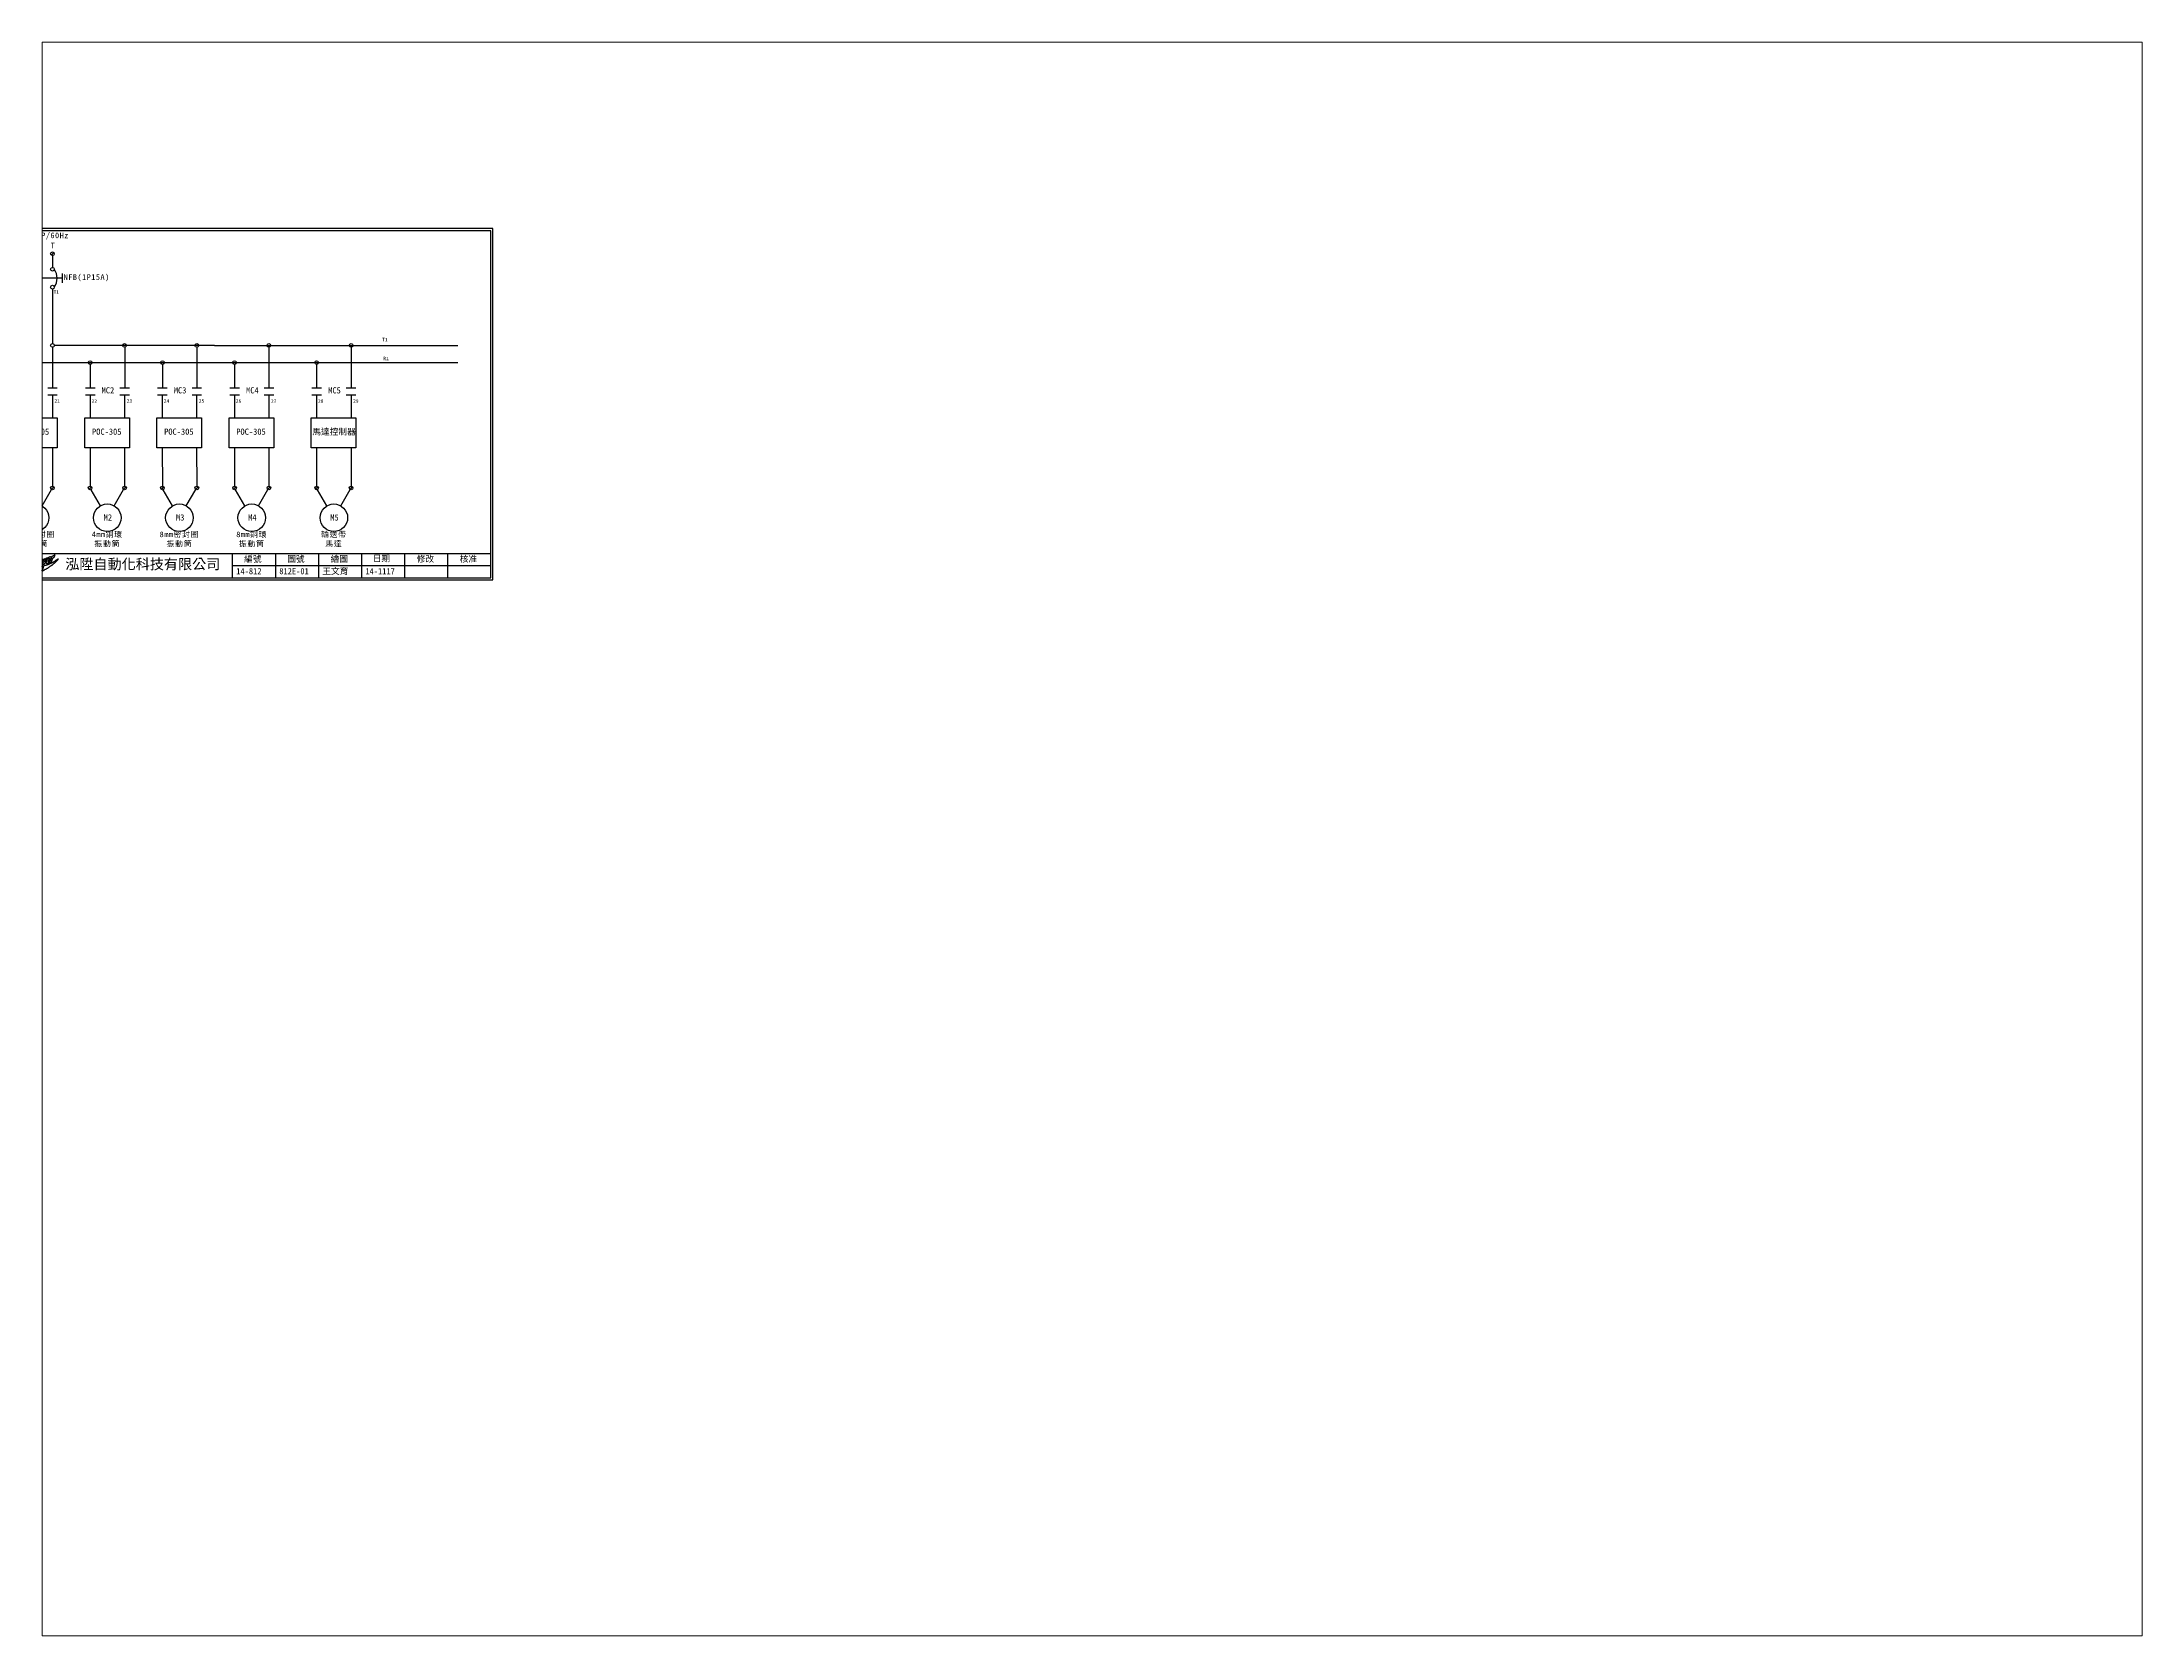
# Paper-space layout '配置1' of a CAD drawing. Extents: x 26 to 231, y 20 to 176.
# The model-space entities are those that its viewports show. They can reach past a viewport. Long polylines and large blocks are cut down to what shows.
import ezdxf

# ---------------------------------------------------------------- set-up
doc = ezdxf.new("R2010")
doc.units = 0
doc.linetypes.add('HIDDEN9', pattern=[3.5, 2, -1.5])
doc.layers.get('0').update_dxf_attribs({"linetype": 'CONTINUOUS'})
for name, color, linetype in [('圖框層', 7, 'CONTINUOUS'), ('標尺寸層', 3, 'CONTINUOUS'), ('輪廓線層', 7, 'CONTINUOUS')]:
    doc.layers.add(name, color=color, linetype=linetype)
doc.styles.add('STSL', font='kaiu.ttf')
doc.styles.add('標楷體', font='kaiu.ttf')

msp = doc.modelspace()

# ---------------------------------------------------------------- linework, layer by layer
for p, q in [((8.3, 445.5), (6.8, 444)), ((7.5, 424.3), (7.5, 392.7)), ((7.5, 390.5), (7.6, 366.9)), ((101.7, 391.6), (8.6, 391.6)), ((49.5, 390.5), (49.5, 366.9)), ((91.4, 390.5), (91.4, 366.9)), ((133.3, 390.5), (133.3, 366.9)), ((181, 390.5), (181, 366.9)), ((29.5, 380.5), (29.5, 366.9)), ((71.4, 380.5), (71.4, 366.9)), ((113.3, 380.5), (113.3, 366.9)), ((161, 380.5), (161, 366.9)), ((7.5, 362.9), (7.5, 357)), ((7.5, 357), (7.5, 349.5)), ((29.4, 362.9), (29.4, 357)), ((29.4, 357), (29.4, 349.5)), ((49.4, 362.9), (49.4, 357)), ((49.4, 357), (49.4, 349.5)), ((71.3, 362.9), (71.3, 357)), ((71.3, 357), (71.3, 349.5)), ((91.3, 362.9), (91.3, 357)), ((91.3, 357), (91.3, 349.5)), ((113.3, 362.9), (113.3, 357)), ((113.3, 357), (113.3, 349.5)), ((133.3, 362.9), (133.3, 357)), ((133.3, 357), (133.3, 349.5)), ((161, 362.9), (161, 357)), ((161, 357), (161, 349.5)), ((181, 362.9), (181, 357)), ((181, 357), (181, 349.5)), ((7.5, 332.1), (7.5, 309.8)), ((29.4, 332.1), (29.4, 309.8)), ((49.4, 332.1), (49.4, 309.8)), ((71.3, 332.1), (71.4, 309.8)), ((91.3, 332.1), (91.4, 309.8)), ((113.3, 332.1), (113.3, 309.8)), ((133.3, 332.1), (133.3, 309.8)), ((161, 332.1), (161, 309.8)), ((181, 332.1), (181, 309.8)), ((1.5, 298.4), (7, 307.9)), ((8.3, 309.5), (6.8, 308)), ((30.2, 309.5), (28.7, 308)), ((35.4, 298.4), (30, 307.8)), ((43.4, 298.4), (48.9, 307.9)), ((50.2, 309.5), (48.7, 308)), ((72.1, 309.5), (70.6, 308)), ((77.3, 298.4), (71.9, 307.8)), ((85.3, 298.4), (90.8, 307.9)), ((92.1, 309.5), (90.6, 308)), ((114, 309.5), (112.5, 308)), ((119.3, 298.4), (113.8, 307.8)), ((127.3, 298.4), (132.7, 307.9)), ((134, 309.5), (132.5, 308)), ((161.7, 309.5), (160.2, 308)), ((167, 298.4), (161.5, 307.8)), ((175, 298.4), (180.4, 307.9)), ((181.7, 309.5), (180.2, 308))]:
    msp.add_line(p, q)
at = {"color": 7, "linetype": 'HIDDEN9'}
msp.add_line((13.2, 430.6), (-9.8, 430.6), dxfattribs=at)
for centre, radius in [((7.5, 444.8), 1.07), ((7.5, 435.8), 1.07), ((7.5, 425.4), 1.07), ((7.5, 391.6), 1.07), ((49.4, 391.6), 1.07), ((91.4, 391.6), 1.07), ((133.3, 391.6), 1.07), ((181, 391.6), 1.07), ((29.4, 381.6), 1.07), ((71.4, 381.6), 1.07), ((113.3, 381.6), 1.07), ((161, 381.6), 1.07), ((7.5, 308.8), 1.07), ((29.4, 308.8), 1.07), ((49.4, 308.8), 1.07), ((71.4, 308.8), 1.07), ((91.4, 308.8), 1.07), ((113.3, 308.8), 1.07), ((133.3, 308.8), 1.07), ((161, 308.8), 1.07), ((181, 308.8), 1.07), ((-2.5, 291.5), 8), ((39.4, 291.5), 8), ((81.3, 291.5), 8), ((123.3, 291.5), 8), ((171, 291.5), 8)]:
    msp.add_circle(centre, radius)
at = {"color": 7}
msp.add_arc((1.2, 430.6), 9.05, 325.1286, 34.8714, dxfattribs=at)
at = {"layer": '圖框層', "color": 7}
for p, q in [((263.4, 459.4), (-23.6, 459.4)), ((262.2, 458.2), (-22.3, 458.2)), ((262.2, 256.7), (262.2, 458.2)), ((263.4, 255.5), (263.4, 459.4)), ((-22.3, 270.7), (262.2, 270.7)), ((112.2, 256.7), (112.2, 270.7)), ((137.2, 256.7), (137.2, 270.7)), ((162.2, 256.7), (162.2, 270.7)), ((187.2, 256.7), (187.2, 270.7)), ((212.2, 256.7), (212.2, 270.7)), ((237.2, 256.7), (237.2, 270.7)), ((-22.3, 256.7), (262.2, 256.7)), ((112.2, 263.7), (262.2, 263.7)), ((-23.6, 255.5), (263.4, 255.5))]:
    msp.add_line(p, q, dxfattribs=at)
at = {"layer": '標尺寸層', "color": 7}
for p, q in [((7.5, 443.7), (7.5, 436.8)), ((13.2, 433.3), (13.2, 427.9)), ((7.5, 424.3), (7.5, 424.3)), ((101.7, 391.6), (243, 391.6)), ((-11.4, 381.6), (243, 381.6)), ((4.8, 366.9), (10.3, 366.9)), ((26.7, 366.9), (32.3, 366.9)), ((46.7, 366.9), (52.3, 366.9)), ((68.6, 366.9), (74.2, 366.9)), ((88.6, 366.9), (94.2, 366.9)), ((110.5, 366.9), (116.1, 366.9)), ((130.5, 366.9), (136.1, 366.9)), ((158.2, 366.9), (163.8, 366.9)), ((178.2, 366.9), (183.8, 366.9)), ((4.8, 362.9), (10.3, 362.9)), ((26.7, 362.9), (32.3, 362.9)), ((29.4, 362.9), (29.4, 357)), ((46.7, 362.9), (52.3, 362.9)), ((68.6, 362.9), (74.2, 362.9)), ((71.3, 362.9), (71.3, 357)), ((88.6, 362.9), (94.2, 362.9)), ((110.5, 362.9), (116.1, 362.9)), ((113.3, 362.9), (113.3, 357)), ((130.5, 362.9), (136.1, 362.9)), ((158.2, 362.9), (163.8, 362.9)), ((161, 362.9), (161, 357)), ((178.2, 362.9), (183.8, 362.9))]:
    msp.add_line(p, q, dxfattribs=at)
for points in [[(-15.6, 349.5), (10.3, 349.5), (10.3, 332.1), (-15.6, 332.1)], [(26.3, 349.5), (52.3, 349.5), (52.3, 332.1), (26.3, 332.1)], [(68.2, 349.5), (94.2, 349.5), (94.2, 332.1), (68.2, 332.1)], [(110.1, 349.5), (136.1, 349.5), (136.1, 332.1), (110.1, 332.1)], [(157.8, 349.5), (183.8, 349.5), (183.8, 332.1), (157.8, 332.1)]]:
    msp.add_lwpolyline(points, close=True, dxfattribs=at)
at = {"layer": '輪廓線層', "color": 116}
for points in [[(1.5, 264.1), (0.7, 263.9), (1.3, 267.1), (2.1, 267.5), (1.7, 265.5), (2.7, 267.7), (3.4, 267.9), (2.9, 265.9), (3.8, 268.1), (4.7, 268.4), (2.8, 264.4), (2, 264.2), (2.4, 266.1)], [(6.4, 267.2), (6.3, 267.2), (6.3, 267.1), (6.3, 267.1), (6.3, 267), (6.3, 267), (6.3, 267), (6.3, 266.9), (6.3, 266.9), (6.2, 266.9), (6.2, 266.9), (6.2, 266.8), (6.2, 266.8), (6.2, 266.8), (6.2, 266.8), (6.2, 266.8), (6.1, 266.8), (6.1, 266.8), (6.1, 266.8), (6.1, 266.8), (6, 266.8), (6, 266.7), (5.9, 266.7), (5.9, 266.7), (5.8, 266.7), (5.8, 266.7), (5.7, 266.7), (5.6, 266.7), (5.6, 266.6), (5.5, 266.6), (5.4, 266.6), (5.4, 266.6), (5.3, 266.6), (5.3, 266.6), (5.2, 266.5), (5.2, 266.5), (5.1, 266.5), (5.1, 266.5), (5, 266.5), (5, 266.5), (5, 266.5), (4.9, 266.5), (4.9, 266.4), (4.9, 266.4), (4.9, 266.4), (4.9, 266.4), (4.9, 266.4), (4.9, 266.4), (4.8, 266.4), (4.8, 266.3), (4.8, 266.3), (4.8, 266.3), (4.8, 266.3), (4.8, 266.3), (4.8, 266.2), (4.8, 266.2), (4.8, 266.2), (4.8, 266.2), (4.8, 266.1), (4.8, 266.1), (4.8, 266.1), (4.8, 266.1), (4.8, 266.1), (4.8, 266), (4.8, 266), (4.8, 266), (4.8, 266), (4.8, 266), (4.8, 266), (4.8, 266), (4.8, 265.9), (4.8, 265.9), (4.8, 265.9), (4.9, 265.9), (4.9, 265.9), (4.9, 265.9), (4.9, 265.9), (4.9, 265.9), (5, 265.9), (5, 265.9), (5, 265.9), (5, 265.9), (5, 266), (5.1, 266), (5.1, 266), (5.1, 266), (5.1, 266), (5.1, 266), (5.1, 266), (5.2, 266.1), (5.2, 266.1), (5.2, 266.1), (5.2, 266.1), (5.2, 266.1), (5.3, 266.1), (5.3, 266.2), (5.3, 266.2), (5.3, 266.2), (5.3, 266.2), (5.3, 266.2), (5.3, 266.3), (5.4, 266.3), (5.4, 266.3), (5.4, 266.3), (5.5, 266.3), (5.5, 266.3), (5.6, 266.3), (5.6, 266.4), (5.7, 266.4), (5.8, 266.4), (5.8, 266.3), (5.8, 266.3), (5.9, 266.3), (5.9, 266.2), (5.8, 266.1), (5.8, 266.1), (5.8, 266), (5.7, 265.9), (5.6, 265.8), (5.6, 265.7), (5.5, 265.6), (5.5, 265.5), (5.4, 265.4), (5.3, 265.4), (5.3, 265.3), (5.2, 265.3), (5.2, 265.2), (5.1, 265.2), (5.1, 265.1), (5, 265.1), (5, 265.1), (5, 265.1), (4.9, 265), (4.9, 265), (4.8, 265), (4.8, 265), (4.8, 265), (4.8, 264.9), (4.7, 264.9), (4.7, 264.9), (4.7, 264.9), (4.6, 264.9), (4.6, 264.9), (4.6, 264.9), (4.6, 264.9), (4.6, 264.9), (4.5, 264.8), (4.5, 264.8), (4.5, 264.8), (4.5, 264.8), (4.4, 264.8), (4.4, 264.8), (4.4, 264.8), (4.4, 264.8), (4.3, 264.8), (4.3, 264.8), (4.3, 264.8), (4.2, 264.8), (4.2, 264.9), (4.2, 264.9), (4.1, 264.9), (4.1, 264.9), (4.1, 264.9), (4.1, 264.9), (4.1, 264.9), (4, 264.9), (4, 265), (4, 265), (4, 265), (4, 265), (4, 265.1), (4, 265.1), (3.9, 265.1), (3.9, 265.2), (3.9, 265.2), (3.9, 265.3), (3.9, 265.3), (3.9, 265.3), (3.9, 265.4), (3.9, 265.4), (3.9, 265.5), (3.9, 265.5), (3.9, 265.6), (3.9, 265.6), (3.9, 265.7), (3.9, 265.7), (3.9, 265.8), (3.9, 265.8), (4, 265.9), (4, 266), (4, 266), (4, 266.1), (4, 266.2), (4.1, 266.3), (4.1, 266.4), (4.1, 266.4), (4.1, 266.5), (4.2, 266.6), (4.2, 266.7), (4.3, 266.8), (4.3, 266.9), (4.3, 267), (4.4, 267.1), (4.4, 267.2), (4.5, 267.3), (4.5, 267.4), (4.6, 267.5), (4.6, 267.6), (4.7, 267.7), (4.8, 267.8), (4.8, 267.9), (4.9, 268), (4.9, 268), (5, 268.1), (5.1, 268.2), (5.1, 268.3), (5.2, 268.3), (5.2, 268.4), (5.2, 268.4), (5.3, 268.5), (5.3, 268.5), (5.4, 268.5), (5.4, 268.6), (5.4, 268.6), (5.5, 268.6), (5.5, 268.7), (5.6, 268.7), (5.6, 268.7), (5.6, 268.8), (5.7, 268.8), (5.7, 268.8), (5.8, 268.8), (5.8, 268.9), (5.8, 268.9), (5.9, 268.9), (5.9, 268.9), (6, 268.9), (6, 268.9), (6, 269), (6.1, 269), (6.1, 269), (6.1, 269), (6.2, 269), (6.2, 269), (6.2, 269), (6.2, 269), (6.3, 269), (6.3, 269), (6.3, 269), (6.3, 269), (6.4, 269), (6.4, 269), (6.4, 269), (6.4, 269), (6.4, 268.9), (6.5, 268.9), (6.5, 268.9), (6.5, 268.9), (6.5, 268.9), (6.5, 268.9), (6.5, 268.8), (6.6, 268.8), (6.6, 268.8), (6.6, 268.8), (6.6, 268.7), (6.6, 268.7), (6.6, 268.7), (6.6, 268.6), (6.6, 268.6), (6.6, 268.6), (6.6, 268.5), (6.6, 268.5), (6.6, 268.5), (6.6, 268.4), (6.6, 268.4), (6.6, 268.3), (6.6, 268.3), (6.6, 268.2), (6.6, 268.2), (6.6, 268.1), (6.6, 268.1), (6.6, 268), (6.6, 268), (6.6, 267.9), (6.6, 267.9), (6.5, 267.8), (6.5, 267.8), (6.5, 267.7), (6.5, 267.7), (6.5, 267.6), (6.5, 267.5), (6.5, 267.5), (6.4, 267.4), (6.4, 267.4), (6.4, 267.3), (6.4, 267.3)], [(7.6, 267.8), (7.4, 267.3), (7.2, 266.9), (6.8, 265.6), (5.9, 265.4), (7.4, 269.3), (8.1, 269.6), (8, 269.2), (8.3, 269.6), (8.6, 269.9), (8.9, 270), (8.3, 268.3), (8.2, 268.3), (8, 268.2), (7.8, 268.1)], [(-2.7, 264.9), (-2.6, 264.9), (-2.6, 264.9), (-2.6, 264.9), (-2.6, 264.9), (-2.6, 264.9), (-2.6, 264.9), (-2.6, 264.9), (-2.6, 264.9), (-2.6, 264.9), (-2.6, 264.9), (-2.6, 264.8), (-2.6, 264.8), (-2.6, 264.8), (-2.6, 264.8), (-2.6, 264.8), (-2.6, 264.8), (-2.6, 264.7), (-2.6, 264.7), (-2.6, 264.7), (-2.6, 264.7), (-2.6, 264.7), (-2.6, 264.6), (-2.6, 264.6), (-2.6, 264.6), (-2.6, 264.6), (-2.6, 264.5), (-2.6, 264.5), (-2.6, 264.5), (-2.6, 264.4), (-2.6, 264.4), (-2.6, 264.4), (-2.6, 264.3), (-2.7, 264.3), (-2.7, 264.3), (-2.7, 264.2), (-2.7, 264.2), (-2.7, 264.2), (-2.7, 264.2), (-2.7, 264.1), (-2.8, 264.1), (-2.8, 264.1), (-2.8, 264), (-2.8, 264), (-2.8, 264), (-2.8, 263.9), (-2.8, 263.9), (-2.9, 263.9), (-2.9, 263.9), (-2.9, 263.8), (-2.9, 263.8), (-2.9, 263.8), (-2.9, 263.8), (-2.9, 263.8), (-3, 263.7), (-3, 263.7), (-3, 263.7), (-3, 263.7), (-3, 263.7), (-3, 263.7), (-3, 263.7), (-3.1, 263.6), (-3.1, 263.6), (-3.1, 263.6), (-3.1, 263.6), (-3.1, 263.6), (-3.1, 263.6), (-3.1, 263.6), (-3.2, 263.6), (-3.2, 263.6), (-3.2, 263.6), (-3.2, 263.6), (-3.2, 263.6), (-3.2, 263.6), (-3.2, 263.6), (-3.2, 263.6), (-3.3, 263.6), (-3.3, 263.6), (-3.3, 263.6), (-3.3, 263.6), (-3.3, 263.7), (-3.3, 263.7), (-3.3, 263.7), (-3.3, 263.7), (-3.3, 263.7), (-3.3, 263.8), (-3.3, 263.8), (-3.3, 263.8), (-3.3, 263.8), (-3.3, 263.8), (-3.3, 263.9), (-3.3, 263.9), (-3.3, 263.9), (-3.3, 263.9), (-3.3, 264), (-3.2, 264), (-3.2, 264), (-3.2, 264.1), (-3.2, 264.1), (-3.2, 264.1), (-3.2, 264.1), (-3.2, 264.2), (-3.2, 264.2), (-3.2, 264.2), (-3.2, 264.2), (-3.2, 264.3), (-3.1, 264.3), (-3.1, 264.3), (-3.1, 264.4), (-3.1, 264.4), (-3.1, 264.4), (-3.1, 264.5), (-3.1, 264.5), (-3, 264.5), (-3, 264.5), (-3, 264.6), (-3, 264.6), (-3, 264.6), (-3, 264.7), (-2.9, 264.7), (-2.9, 264.7), (-2.9, 264.7), (-2.9, 264.8), (-2.9, 264.8), (-2.9, 264.8), (-2.8, 264.8), (-2.8, 264.8), (-2.8, 264.9), (-2.8, 264.9), (-2.8, 264.9), (-2.8, 264.9), (-2.7, 264.9), (-2.7, 264.9), (-2.7, 264.9), (-2.7, 264.9), (-2.7, 264.9)], [(-1.3, 263.2), (-1.4, 263.2), (-1.4, 263.2), (-1.4, 263.2), (-1.5, 263.2), (-1.5, 263.2), (-1.5, 263.3), (-1.5, 263.3), (-1.6, 263.3), (-1.6, 263.3), (-1.6, 263.3), (-1.6, 263.3), (-1.6, 263.3), (-1.7, 263.4), (-1.7, 263.4), (-1.7, 263.4), (-1.7, 263.4), (-1.7, 263.4), (-1.7, 263.5), (-1.8, 263.5), (-1.8, 263.5), (-1.8, 263.5), (-1.8, 263.6), (-1.8, 263.6), (-1.8, 263.6), (-1.8, 263.7), (-1.8, 263.7), (-1.8, 263.7), (-1.8, 263.8), (-1.8, 263.8), (-1.8, 263.8), (-1.8, 263.9), (-1.8, 263.9), (-1.8, 263.9), (-1.8, 264), (-1.8, 264), (-1.8, 264.1), (-1.8, 264.1), (-1.8, 264.1), (-1.8, 264.2), (-1.7, 264.2), (-1.7, 264.3), (-1.7, 264.3), (-1.7, 264.3), (-1.7, 264.4), (-1.7, 264.4), (-1.7, 264.5), (-1.7, 264.5), (-1.6, 264.5), (-1.6, 264.6), (-1.6, 264.6), (-1.6, 264.6), (-1.6, 264.7), (-1.6, 264.7), (-1.6, 264.8), (-1.5, 264.8), (-1.5, 264.8), (-1.5, 264.9), (-1.5, 264.9), (-1.5, 265), (-1.4, 265), (-1.4, 265.1), (-1.4, 265.2), (-1.4, 265.2), (-1.3, 265.3), (-1.3, 265.4), (-1.3, 265.5), (-1.2, 265.5), (-1.2, 265.6), (-1.1, 265.7), (-1.1, 265.8), (-1, 265.8), (-1, 265.9), (-0.9, 266), (-0.9, 266), (-0.8, 266.1), (-0.8, 266.2), (-0.7, 266.2), (-0.7, 266.3), (-0.6, 266.3), (-0.6, 266.4), (-0.6, 266.4), (-0.5, 266.4), (-0.5, 266.5), (-0.4, 266.5), (-0.4, 266.5), (-0.4, 266.6), (-0.3, 266.6), (-0.3, 266.6), (-0.2, 266.6), (-0.2, 266.7), (-0.2, 266.7), (-0.1, 266.7), (-0.1, 266.7), (0, 266.7), (0, 266.8), (0, 266.8), (0.1, 266.8), (0.1, 266.8), (0.1, 266.8), (0.1, 266.8), (0.2, 266.8), (0.2, 266.8), (0.2, 266.9), (0.2, 266.9), (0.2, 266.9), (0.3, 266.9), (0.3, 266.9), (0.3, 266.9), (0.4, 266.9), (0.4, 266.9), (0.4, 266.9), (0.4, 266.9), (0.5, 266.9), (0.5, 266.9), (0.5, 266.9), (0.5, 266.9), (0.6, 266.9), (0.6, 266.9), (0.6, 266.8), (0.6, 266.8), (0.7, 266.8), (0.7, 266.8), (0.7, 266.8), (0.7, 266.7), (0.7, 266.7), (0.8, 266.7), (0.8, 266.7), (0.8, 266.6), (0.8, 266.6), (0.8, 266.5), (0.8, 266.5), (0.8, 266.4), (0.8, 266.4), (0.8, 266.3), (0.8, 266.3), (0.8, 266.2), (0.8, 266.2), (0.8, 266.1), (0.8, 266), (0.8, 266), (0.8, 265.9), (0.8, 265.9), (0.8, 265.8), (0.7, 265.7), (0.7, 265.7), (0.7, 265.6), (0.7, 265.6), (0.7, 265.5), (0.6, 265.5), (0.6, 265.4), (0.6, 265.4), (0.6, 265.3), (0.5, 265.3), (0.5, 265.2), (0.5, 265.1), (0.5, 265.1), (0.4, 265), (0.4, 265), (0.4, 264.9), (0.4, 264.9), (0.3, 264.8), (0.3, 264.7), (0.3, 264.7), (0.2, 264.6), (0.2, 264.5), (0.2, 264.4), (0.1, 264.4), (0.1, 264.3), (0, 264.2), (0, 264.2), (-0.1, 264.1), (-0.1, 264), (-0.2, 263.9), (-0.2, 263.9), (-0.3, 263.8), (-0.3, 263.8), (-0.4, 263.7), (-0.5, 263.7), (-0.5, 263.6), (-0.6, 263.6), (-0.6, 263.5), (-0.7, 263.5), (-0.7, 263.5), (-0.8, 263.5), (-0.8, 263.4), (-0.8, 263.4), (-0.9, 263.4), (-0.9, 263.4), (-0.9, 263.3), (-1, 263.3), (-1, 263.3), (-1, 263.3), (-1.1, 263.3), (-1.1, 263.2), (-1.2, 263.2), (-1.2, 263.2), (-1.2, 263.2), (-1.3, 263.2), (-1.3, 263.2)], [(-0.6, 265.3), (-0.6, 265.3), (-0.6, 265.3), (-0.6, 265.4), (-0.5, 265.4), (-0.5, 265.5), (-0.5, 265.5), (-0.5, 265.5), (-0.5, 265.6), (-0.4, 265.6), (-0.4, 265.6), (-0.4, 265.7), (-0.4, 265.7), (-0.3, 265.7), (-0.3, 265.7), (-0.3, 265.8), (-0.3, 265.8), (-0.3, 265.8), (-0.2, 265.8), (-0.2, 265.8), (-0.2, 265.8), (-0.2, 265.8), (-0.1, 265.8), (-0.1, 265.8), (-0.1, 265.8), (-0.1, 265.8), (-0.1, 265.8), (-0.1, 265.8), (-0.1, 265.8), (-0.1, 265.7), (-0.1, 265.7), (0, 265.7), (0, 265.7), (0, 265.7), (0, 265.6), (0, 265.6), (-0.1, 265.6), (-0.1, 265.6), (-0.1, 265.5), (-0.1, 265.5), (-0.1, 265.5), (-0.1, 265.4), (-0.1, 265.4), (-0.1, 265.4), (-0.1, 265.4), (-0.1, 265.3), (-0.1, 265.3), (-0.1, 265.3), (-0.2, 265.2), (-0.2, 265.2), (-0.2, 265.2), (-0.2, 265.1), (-0.2, 265.1), (-0.2, 265.1), (-0.2, 265), (-0.2, 265), (-0.2, 265), (-0.3, 264.9), (-0.3, 264.9), (-0.3, 264.9), (-0.3, 264.8), (-0.3, 264.8), (-0.3, 264.8), (-0.3, 264.7), (-0.4, 264.7), (-0.4, 264.7), (-0.4, 264.7), (-0.4, 264.6), (-0.4, 264.6), (-0.4, 264.6), (-0.4, 264.6), (-0.5, 264.5), (-0.5, 264.5), (-0.5, 264.5), (-0.5, 264.5), (-0.5, 264.5), (-0.5, 264.4), (-0.5, 264.4), (-0.5, 264.4), (-0.6, 264.4), (-0.6, 264.4), (-0.6, 264.4), (-0.6, 264.3), (-0.6, 264.3), (-0.6, 264.3), (-0.7, 264.3), (-0.7, 264.3), (-0.7, 264.3), (-0.7, 264.3), (-0.7, 264.3), (-0.7, 264.3), (-0.8, 264.2), (-0.8, 264.2), (-0.8, 264.2), (-0.8, 264.2), (-0.8, 264.2), (-0.8, 264.3), (-0.9, 264.3), (-0.9, 264.3), (-0.9, 264.3), (-0.9, 264.3), (-0.9, 264.3), (-0.9, 264.3), (-0.9, 264.3), (-0.9, 264.3), (-0.9, 264.4), (-0.9, 264.4), (-0.9, 264.4), (-0.9, 264.4), (-0.9, 264.4), (-0.9, 264.5), (-0.9, 264.5), (-0.9, 264.5), (-0.9, 264.5), (-0.9, 264.6), (-0.9, 264.6), (-0.9, 264.6), (-0.9, 264.7), (-0.8, 264.7), (-0.8, 264.7), (-0.8, 264.8), (-0.8, 264.8), (-0.8, 264.8), (-0.8, 264.9), (-0.8, 264.9), (-0.8, 264.9), (-0.8, 264.9), (-0.8, 265), (-0.8, 265), (-0.8, 265), (-0.7, 265.1), (-0.7, 265.1), (-0.7, 265.1), (-0.7, 265.2), (-0.7, 265.2), (-0.6, 265.2)], [(5.7, 267.4), (5.7, 267.4), (5.7, 267.4), (5.6, 267.4), (5.6, 267.4), (5.6, 267.4), (5.6, 267.4), (5.5, 267.4), (5.5, 267.3), (5.5, 267.3), (5.4, 267.3), (5.4, 267.3), (5.4, 267.3), (5.4, 267.3), (5.4, 267.3), (5.3, 267.3), (5.3, 267.3), (5.3, 267.3), (5.3, 267.3), (5.2, 267.3), (5.2, 267.3), (5.2, 267.3), (5.2, 267.3), (5.2, 267.3), (5.2, 267.3), (5.2, 267.3), (5.2, 267.4), (5.2, 267.4), (5.2, 267.4), (5.2, 267.4), (5.2, 267.5), (5.2, 267.5), (5.3, 267.5), (5.3, 267.5), (5.3, 267.6), (5.3, 267.6), (5.3, 267.6), (5.3, 267.7), (5.4, 267.7), (5.4, 267.7), (5.4, 267.7), (5.4, 267.8), (5.4, 267.8), (5.5, 267.8), (5.5, 267.8), (5.5, 267.9), (5.5, 267.9), (5.5, 267.9), (5.6, 267.9), (5.6, 267.9), (5.6, 267.9), (5.6, 267.9), (5.6, 267.9), (5.7, 267.9), (5.7, 268), (5.7, 268), (5.7, 268), (5.7, 267.9), (5.7, 267.9), (5.8, 267.9), (5.8, 267.9), (5.8, 267.9), (5.8, 267.9), (5.8, 267.9), (5.8, 267.9), (5.8, 267.9), (5.8, 267.9), (5.8, 267.9), (5.8, 267.9), (5.8, 267.8), (5.8, 267.8), (5.8, 267.8), (5.8, 267.8), (5.8, 267.8), (5.8, 267.7), (5.8, 267.7), (5.8, 267.7), (5.8, 267.6), (5.8, 267.6), (5.8, 267.6), (5.8, 267.6), (5.8, 267.5), (5.8, 267.5), (5.8, 267.5), (5.8, 267.5), (5.7, 267.5), (5.7, 267.5), (5.7, 267.4)]]:
    msp.add_lwpolyline(points, close=True, dxfattribs=at)
at = {"layer": '輪廓線層', "color": 1}
msp.add_lwpolyline([(-4.7, 260.2), (-4.4, 260.3), (-4.1, 260.4), (-3.8, 260.4), (-3.6, 260.5), (-3.3, 260.6), (-3.1, 260.6), (-2.8, 260.7), (-2.6, 260.8), (-2.4, 260.8), (-2.2, 260.9), (-2, 261), (-1.8, 261), (-1.6, 261.1), (-1.5, 261.1), (-1.4, 261.2), (-1.2, 261.2), (-1.1, 261.2), (-1, 261.3), (-0.9, 261.3), (-0.8, 261.4), (-0.7, 261.4), (-0.6, 261.4), (-0.4, 261.5), (-0.3, 261.5), (-0.1, 261.6), (0, 261.7), (0.2, 261.7), (0.4, 261.8), (0.5, 261.9), (0.7, 261.9), (0.9, 262), (1, 262), (1.1, 262.1), (1.3, 262.1), (1.4, 262.2), (1.5, 262.2), (1.6, 262.3), (1.7, 262.3), (1.8, 262.3), (1.9, 262.4), (2, 262.4), (2.1, 262.5), (2.2, 262.5), (2.3, 262.5), (2.4, 262.6), (2.4, 262.6), (2.5, 262.6), (2.5, 262.7), (2.5, 262.7), (2.4, 262.7), (2.4, 262.7), (2.3, 262.7), (2.3, 262.7), (2.2, 262.7), (2.1, 262.8), (2.1, 262.8), (2, 262.8), (1.9, 262.8), (1.8, 262.8), (1.7, 262.8), (1.6, 262.8), (1.6, 262.8), (1.5, 262.8), (1.4, 262.8), (1.3, 262.9), (1.2, 262.9), (1.1, 262.9), (1, 262.9), (0.9, 262.9), (0.8, 262.9), (0.8, 262.9), (0.7, 262.9), (0.6, 262.9), (0.6, 262.9), (0.5, 263), (0.5, 263), (0.5, 263), (0.5, 263), (0.5, 263), (0.5, 263), (0.5, 263), (0.5, 263.1), (0.6, 263.1), (0.7, 263.1), (0.7, 263.1), (0.8, 263.1), (0.9, 263.2), (1.1, 263.2), (1.2, 263.2), (1.3, 263.3), (1.5, 263.3), (1.6, 263.4), (1.8, 263.4), (2, 263.4), (2.1, 263.5), (2.3, 263.6), (2.5, 263.6), (2.7, 263.7), (2.9, 263.7), (3, 263.8), (3.2, 263.8), (3.4, 263.9), (3.6, 264), (3.8, 264), (4, 264.1), (4.2, 264.1), (4.4, 264.2), (4.6, 264.3), (4.8, 264.4), (5, 264.4), (5.2, 264.5), (5.5, 264.6), (5.7, 264.7), (6, 264.8), (6.2, 265), (6.5, 265.1), (6.7, 265.2), (7, 265.3), (7.2, 265.4), (7.5, 265.5), (7.7, 265.6), (7.9, 265.7), (8, 265.8), (8.2, 265.9), (8.4, 266), (8.6, 266.1), (8.7, 266.2), (8.9, 266.3), (9.1, 266.4), (9.2, 266.5), (9.4, 266.7), (9.6, 266.8), (9.7, 266.9), (9.9, 267), (10, 267.1), (10.1, 267.2), (10.3, 267.3), (10.4, 267.4), (10.5, 267.4), (10.6, 267.5), (10.7, 267.6), (10.7, 267.6), (10.8, 267.6), (10.8, 267.6), (10.8, 267.6), (10.8, 267.5), (10.8, 267.5), (10.7, 267.4), (10.7, 267.4), (10.6, 267.3), (10.6, 267.2), (10.5, 267.1), (10.5, 267.1), (10.4, 267), (10.4, 266.9), (10.3, 266.8), (10.3, 266.8), (10.2, 266.7), (10.2, 266.6), (10.1, 266.6), (10, 266.5), (10, 266.4), (9.9, 266.3), (9.8, 266.3), (9.7, 266.2), (9.7, 266.1), (9.6, 266), (9.4, 265.9), (9.3, 265.8), (9.2, 265.7), (9.1, 265.5), (8.9, 265.4), (8.8, 265.3), (8.7, 265.1), (8.5, 265), (8.4, 264.9), (8.2, 264.7), (8, 264.6), (7.8, 264.4), (7.7, 264.3), (7.5, 264.1), (7.3, 264), (7.1, 263.8), (6.8, 263.7), (6.6, 263.5), (6.4, 263.3), (6.1, 263.2), (5.9, 263), (5.6, 262.8), (5.3, 262.6), (5.1, 262.5), (4.8, 262.3), (4.6, 262.1), (4.3, 262), (4, 261.8), (3.8, 261.7), (3.5, 261.5), (3.2, 261.4), (3, 261.2), (2.7, 261), (2.5, 260.9), (2.2, 260.7), (1.9, 260.6), (1.7, 260.5), (1.5, 260.3), (1.2, 260.2), (1, 260.1), (0.8, 260), (0.7, 259.9), (0.5, 259.8), (0.4, 259.7), (0.3, 259.7), (0.1, 259.6), (0, 259.6), (-0.1, 259.5), (-0.1, 259.5), (-0.2, 259.4), (-0.3, 259.4), (-0.3, 259.4), (-0.4, 259.4), (-0.4, 259.3), (-0.4, 259.4), (-0.4, 259.4), (-0.4, 259.4), (-0.4, 259.4), (-0.3, 259.5), (-0.2, 259.6), (-0.1, 259.6), (0, 259.7), (0.1, 259.8), (0.2, 259.9), (0.4, 260), (0.5, 260.1), (0.7, 260.3), (0.8, 260.4), (1, 260.5), (1.2, 260.6), (1.3, 260.7), (1.5, 260.8), (1.6, 261), (1.7, 261), (1.9, 261.1), (2, 261.2), (2, 261.3), (2.1, 261.3), (2.1, 261.4), (2.1, 261.4), (2.1, 261.4), (2, 261.4), (1.9, 261.3), (1.8, 261.3), (1.6, 261.2), (1.5, 261.1), (1.3, 261), (1, 260.9), (0.7, 260.8), (0.5, 260.7), (0.1, 260.5), (-0.2, 260.4), (-0.5, 260.3), (-0.8, 260.1), (-1.1, 260), (-1.4, 259.9), (-1.6, 259.8), (-1.8, 259.7), (-2.1, 259.6), (-2.3, 259.6), (-2.5, 259.5), (-2.7, 259.4), (-2.9, 259.4), (-3.2, 259.3), (-3.4, 259.2), (-3.7, 259.1), (-4, 259), (-4.3, 259), (-4.6, 258.9), (-4.9, 258.8)], dxfattribs=at)
at = {"layer": '輪廓線層', "color": 116}
for points in [[(-4.6, 263.1), (-4.6, 263.1), (-4.6, 263.1), (-4.6, 263.1), (-4.6, 263.1), (-4.6, 263.1), (-4.6, 263.1), (-4.6, 263), (-4.6, 263), (-4.6, 263), (-4.6, 263)], [(-4.6, 265.1), (-4.6, 265.1), (-4.6, 265.1), (-4.6, 265.1), (-4.5, 265.1), (-4.5, 265.1), (-4.5, 265.1), (-4.4, 265.1), (-4.4, 265), (-4.4, 265), (-4.4, 265), (-4.3, 265), (-4.3, 265), (-4.3, 265), (-4.3, 265), (-4.3, 265), (-4.3, 265), (-4.2, 265), (-4.2, 265), (-4.2, 264.9), (-4.2, 264.9), (-4.2, 264.9), (-4.2, 264.9), (-4.2, 264.9), (-4.2, 264.9), (-4.1, 264.8), (-4.1, 264.8), (-4.1, 264.8), (-4.1, 264.7), (-4.1, 264.7), (-4.1, 264.7), (-4.1, 264.7), (-4.1, 264.6), (-4.1, 264.6), (-4.1, 264.6), (-4.1, 264.5), (-4.1, 264.5), (-4.1, 264.5), (-4.1, 264.4), (-4.1, 264.4), (-4.1, 264.3), (-4.1, 264.3), (-4.1, 264.3), (-4.2, 264.2), (-4.2, 264.2), (-4.2, 264.1), (-4.2, 264.1), (-4.2, 264.1), (-4.2, 264), (-4.2, 264), (-4.2, 263.9), (-4.2, 263.9), (-4.2, 263.9), (-4.2, 263.8), (-4.2, 263.8), (-4.2, 263.8), (-4.3, 263.7), (-4.3, 263.7), (-4.3, 263.7), (-4.3, 263.6), (-4.3, 263.6), (-4.4, 263.6), (-4.4, 263.5), (-4.4, 263.5), (-4.5, 263.5), (-4.5, 263.5), (-4.6, 263.4), (-4.6, 263.4)], [(-4.6, 262), (-4.5, 262.4), (-4.3, 262.9), (-4.2, 263.4), (-3.9, 264.1), (-3.7, 264.8), (-3.5, 265.4), (-2.7, 265.7), (-2.7, 265.5), (-2.6, 265.7), (-2.3, 265.9), (-2, 266), (-1.8, 266), (-1.7, 266), (-1.6, 265.9), (-1.6, 265.6), (-1.6, 265.4), (-1.6, 265.1), (-1.7, 264.9), (-1.8, 264.6), (-1.9, 264.4), (-2.1, 264), (-2.3, 263.6), (-2.5, 263.2), (-2.8, 262.9), (-3.1, 262.7), (-3.2, 262.6), (-3.4, 262.6), (-3.5, 262.6), (-3.6, 262.7), (-3.6, 262.8), (-3.6, 262.9), (-3.7, 262.7), (-3.7, 262.5), (-3.8, 262.3), (-3.9, 261.9), (-4, 261.6), (-4.1, 261.5), (-4.1, 261.4), (-4.4, 261.3), (-4.9, 261.2)]]:
    msp.add_lwpolyline(points, dxfattribs=at)

# ---------------------------------------------------------------- texts
at = {"color": 0, "char_height": 3.25, "style": '標楷體'}
for s, insert, width, attachment_point in [('\\pt6.5;{\\fDFKai-SB|b0|i0|c136|p65;\\T1.1;220VAC/1P/60Hz}', (-20.4, 457.1), 35.213, 1), ('\\pt6.5;{\\T1.1;T}', (6.5, 451.2), 2, 1), ('\\pt6.5;{\\fDFKai-SB|b0|i0|c136|p65;\\T1.1;NFB(1P15A)}', (27.4, 432.9), 24.607, 2), ('{\\T1.1;4mm密封圈\\P振動筒}', (-2.5, 283.5), 24.145, 2), ('{\\T1.1;4mm銅環\\P振動筒}', (39.4, 283.5), 24.145, 2), ('{\\T1.1;8mm密封圈\\P振動筒}', (81.3, 283.5), 24.145, 2), ('{\\T1.1;8mm銅環\\P振動筒}', (123.3, 283.5), 24.145, 2), ('{\\T1.1;輸送帶\\P馬達}', (171, 283.5), 24.145, 2)]:
    msp.add_mtext(s, dxfattribs=dict(at, insert=insert, width=width, attachment_point=attachment_point))
at = {"layer": '圖框層', "color": 4, "style": 'STSL'}
for s, height, p in [('T1', 2, (8.2, 421.7)), ('T1', 2, (199.1, 394)), ('R1', 2, (199.8, 383)), ('MC1', 3.6, (-5.8, 363.7)), ('MC2', 3.6, (36.1, 363.7)), ('MC3', 3.6, (78, 363.7)), ('MC4', 3.6, (120, 363.7)), ('MC5', 3.6, (167.7, 363.7)), ('21', 2, (8.7, 358.3)), ('22', 2, (30.3, 358.3)), ('23', 2, (50.7, 358.3)), ('24', 2, (72.2, 358.3)), ('25', 2, (92.6, 358.3)), ('26', 2, (114.1, 358.3)), ('27', 2, (134.5, 358.3)), ('28', 2, (161.8, 358.3)), ('29', 2, (182.2, 358.3)), ('POC-305', 3.6, (-11.5, 339.7)), ('POC-305', 3.6, (30.5, 339.7)), ('POC-305', 3.6, (72.4, 339.7)), ('POC-305', 3.6, (114.3, 339.7)), ('馬達控制器', 3.6, (158.5, 339.7)), ('M1', 3.6, (-4.6, 289.9)), ('M2', 3.6, (37.3, 289.9)), ('M3', 3.6, (79.3, 289.9)), ('M4', 3.6, (121.2, 289.9)), ('M5', 3.6, (168.9, 289.9)), ('泓陞自動化科技有限公司', 6, (15, 261.6)), ('編號', 3.6, (118.9, 265.8)), ('圖號', 3.6, (143.9, 265.8)), ('繪圖', 3.6, (169.1, 265.8)), ('日期', 3.6, (193.6, 266.1)), ('修改', 3.6, (219.1, 265.8)), ('核准', 3.6, (244.1, 265.8)), ('14-812', 3.6, (114.3, 258.7)), ('812E-01', 3.6, (139.3, 258.7)), ('王文育', 3.6, (164.3, 258.7)), ('14-1117', 3.6, (189.3, 258.7))]:
    msp.add_text(s, height=height, dxfattribs=at).set_placement(p)

psp = doc.layouts.new('配置1')

# ---------------------------------------------------------------- viewports
at = {"layer": '標尺寸層'}
psp.add_viewport(center=(128.5, 97.5), size=(205.6, 156), view_center_point=(611.37, 104.98), view_height=925.5311, dxfattribs=at)

doc.saveas('drawing.dxf')
